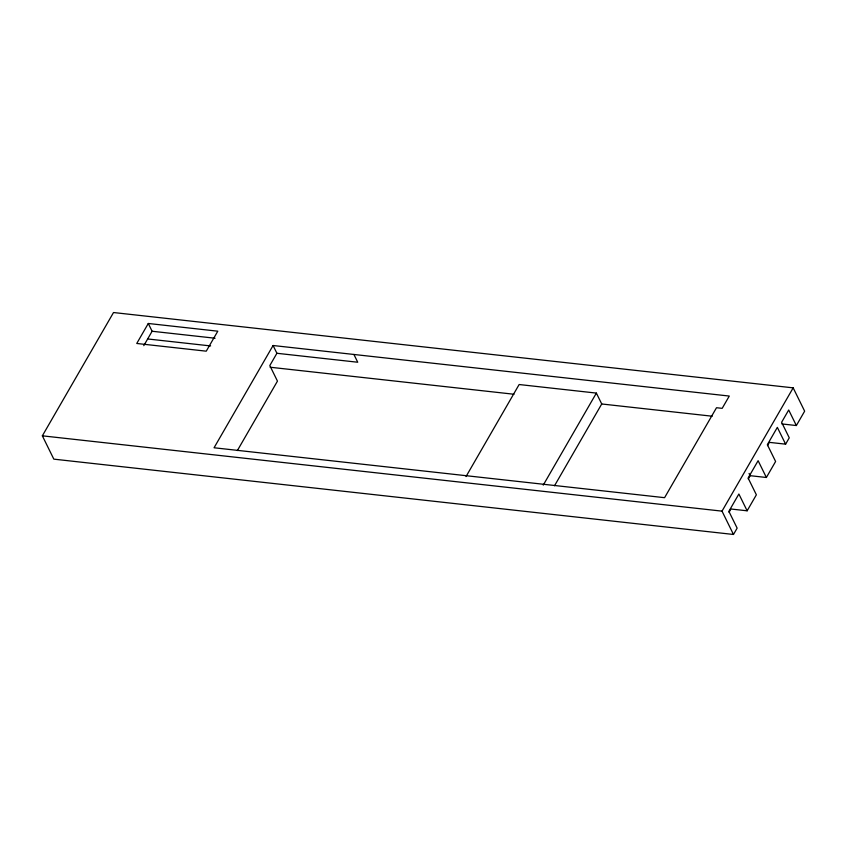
<?xml version="1.0" encoding="UTF-8"?>
<svg xmlns="http://www.w3.org/2000/svg" width="847" height="847" viewBox="0 0 847 847"><rect width="100%" height="100%" fill="white"/><g stroke="black" fill="none" stroke-linecap="round" stroke-linejoin="round"><path stroke-width="1.27" d="M729.045 512.255L730.919 509.005L747.139 510.805L738.88 494.013L728.875 511.344L737.144 528.136L733.481 534.468L53.827 459.148L42.35 435.824L113.519 312.532L793.173 387.852L804.65 411.176L796.36 425.543L781.887 423.934M148.289 323.48L136.748 343.469L206.255 351.177L217.795 331.188L148.289 323.48L152.111 331.251L143.789 345.661M273.083 345.512L214.058 447.767L664.577 497.687L716.509 407.725L722.184 408.349L729.278 396.057L273.083 345.512L276.905 353.284L269.812 365.565L277.456 381.118L237.361 450.583M466.019 476.565L519.137 384.527L596.373 393.093L601.73 403.977L554.51 485.776M543.245 485.119L596.373 393.093M733.481 534.468L722.015 511.143L793.173 387.852M748.282 478.936L750.156 475.686L749.055 473.452M767.509 445.617L769.394 442.367L785.614 444.156L789.266 437.825L781.612 422.282L788.705 410.001L796.36 425.543M747.139 510.805L756.371 494.807L748.113 478.026L758.118 460.694L766.376 477.486L750.156 475.686M766.376 477.486L775.608 461.488L767.35 444.696L777.345 427.375L785.614 444.156M152.111 331.251L215.064 338.228M147.664 338.959L210.617 345.936M276.905 353.284L357.741 362.241L353.919 354.47M270.108 367.227L514.002 394.247M601.73 403.977L712.189 416.216M42.35 435.824L722.015 511.143"/></g></svg>
